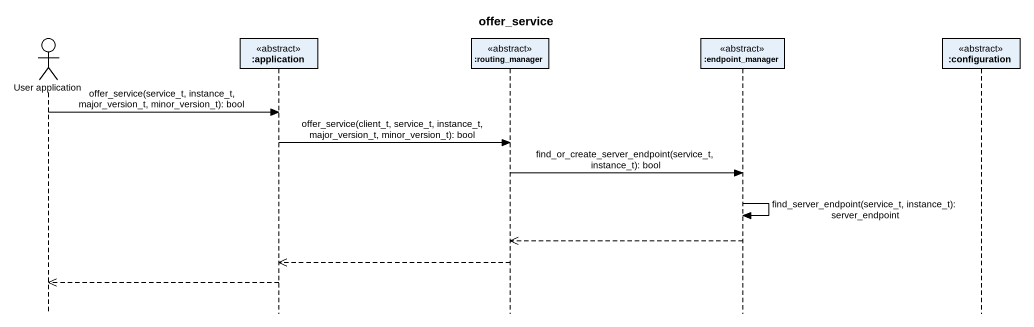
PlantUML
@startuml
title offer_service
hide footbox
actor "User application" as User_application
participant ":application" as application <<abstract>>
participant ":routing_manager" as routing_manager <<abstract>>
participant ":endpoint_manager" as endpoint_manager <<abstract>>
participant ":configuration" as configuration <<abstract>>

User_application -> application : offer_service(service_t, instance_t, major_version_t, minor_version_t): bool
application -> routing_manager : offer_service(client_t, service_t, instance_t, major_version_t, minor_version_t): bool
routing_manager -> endpoint_manager : find_or_create_server_endpoint(service_t, instance_t): bool
endpoint_manager -> endpoint_manager : find_server_endpoint(service_t, instance_t): server_endpoint
endpoint_manager -->> routing_manager
routing_manager -->> application
application -->> User_application
@enduml
